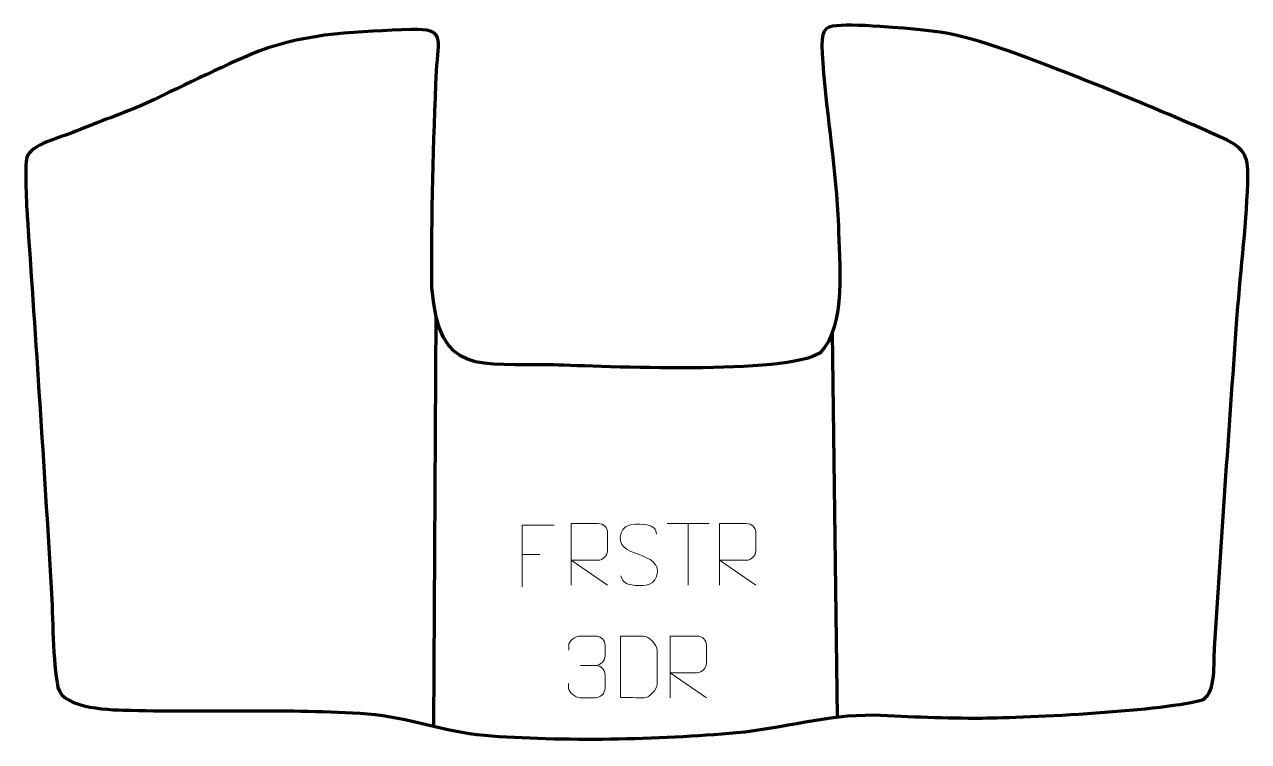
# Model space of a CAD drawing. Header units: millimetres. Extents: x -603 to -107, y 531 to 821.
import ezdxf

# ---------------------------------------------------------------- set-up
doc = ezdxf.new("R2010")
doc.units = ezdxf.units.MM
doc.header["$MEASUREMENT"] = 0
doc.layers.add('layer 1', color=7, linetype='Continuous', plot=False)
doc.layers.add('layer 2', color=7, linetype='Continuous')
doc.layers.add('layer 3', color=7, linetype='Continuous')

msp = doc.modelspace()

# ---------------------------------------------------------------- linework, layer by layer
at = {"layer": 'layer 1', "color": 250, "lineweight": 9}
for points, knots in [([(-381.3974, 594.1393), (-381.3974, 594.1393), (-381.3974, 619.0928), (-381.3974, 619.0928), (-381.3974, 619.0928), (-377.8026, 619.0928), (-374.2071, 619.0928), (-370.6119, 619.0928), (-370.6119, 619.0928), (-368.2866, 619.0551), (-366.7293, 617.5651), (-366.7334, 615.1987), (-366.7334, 615.1987), (-366.7338, 613.1632), (-366.7338, 610.1038), (-366.7334, 608.0678), (-366.7334, 608.0678), (-366.7399, 606.1923), (-368.5522, 604.2505), (-370.5617, 604.2314), (-370.5617, 604.2314), (-370.5617, 604.2314), (-381.3974, 604.2314), (-381.3974, 604.2314), (-381.3974, 604.2314), (-381.3974, 604.2314), (-366.7427, 594.1393), (-366.7427, 594.1393)], [0, 0, 0, 0, 0.125, 0.125, 0.125, 0.125, 0.25, 0.25, 0.25, 0.25, 0.375, 0.375, 0.375, 0.375, 0.5, 0.5, 0.5, 0.5, 0.625, 0.625, 0.625, 0.625, 0.75, 0.75, 0.75, 0.75, 1, 1, 1, 1]), ([(-354.0653, 606.616), (-358.3136, 608.0864), (-363.2217, 609.8822), (-361.2166, 615.4025), (-361.2166, 615.4025), (-359.7131, 619.5424), (-354.4995, 619.1539), (-350.8959, 618.5528), (-350.8959, 618.5528), (-348.0353, 618.0756), (-347.1706, 616.8624), (-346.86, 614.7783)], [0, 0, 0, 0, 0.25, 0.25, 0.25, 0.25, 0.5, 0.5, 0.5, 0.5, 1, 1, 1, 1]), ([(-321.3974, 594.1392), (-321.3974, 594.1392), (-321.3974, 619.0927), (-321.3974, 619.0927), (-321.3974, 619.0927), (-317.8026, 619.0927), (-314.2071, 619.0927), (-310.6119, 619.0927), (-310.6119, 619.0927), (-308.2866, 619.055), (-306.7293, 617.565), (-306.7334, 615.1986), (-306.7334, 615.1986), (-306.7338, 613.1631), (-306.7338, 610.1037), (-306.7334, 608.0677), (-306.7334, 608.0677), (-306.7399, 606.1922), (-308.5522, 604.2504), (-310.5617, 604.2313), (-310.5617, 604.2313), (-310.5617, 604.2313), (-321.3974, 604.2313), (-321.3974, 604.2313), (-321.3974, 604.2313), (-321.3974, 604.2313), (-306.7427, 594.1392), (-306.7427, 594.1392)], [0, 0, 0, 0, 0.125, 0.125, 0.125, 0.125, 0.25, 0.25, 0.25, 0.25, 0.375, 0.375, 0.375, 0.375, 0.5, 0.5, 0.5, 0.5, 0.625, 0.625, 0.625, 0.625, 0.75, 0.75, 0.75, 0.75, 1, 1, 1, 1]), ([(-388.3595, 618.4957), (-388.3595, 618.4957), (-401.2335, 618.4957), (-401.2335, 618.4957), (-401.2335, 618.4957), (-401.2335, 618.4957), (-401.2335, 593.5421), (-401.2335, 593.5421)], [0, 0, 0, 0, 0.33333333, 0.33333333, 0.33333333, 0.33333333, 1, 1, 1, 1]), ([(-354.0653, 606.6159), (-350.0467, 604.9692), (-345.0172, 603.0809), (-346.8512, 597.7206), (-346.8512, 597.7206), (-348.311, 593.4542), (-353.2218, 593.7109), (-356.9479, 594.2656), (-356.9479, 594.2656), (-359.6979, 594.6754), (-360.9188, 595.8889), (-361.2968, 598.0011)], [0, 0, 0, 0, 0.25, 0.25, 0.25, 0.25, 0.5, 0.5, 0.5, 0.5, 1, 1, 1, 1]), ([(-382.4341, 567.9002), (-382.4341, 567.9002), (-382.4341, 569.7574), (-382.4341, 569.7574), (-382.4341, 569.7574), (-382.4484, 571.4993), (-379.7839, 573.6174), (-377.7248, 573.5947), (-377.7248, 573.5947), (-375.6607, 573.5947), (-373.5967, 573.5947), (-371.533, 573.5947), (-371.533, 573.5947), (-369.3385, 573.6035), (-367.7402, 571.7567), (-367.6958, 569.8446), (-367.6958, 569.8446), (-367.6962, 568.4095), (-367.6962, 566.9744), (-367.6958, 565.5389), (-367.6958, 565.5389), (-367.7444, 563.8854), (-369.347, 561.6554), (-371.5453, 561.6654), (-371.5453, 561.6654), (-369.3416, 561.6542), (-367.7336, 559.851), (-367.6796, 557.7915), (-367.6796, 557.7915), (-367.68, 556.0068), (-367.68, 554.2221), (-367.6796, 552.437), (-367.6796, 552.437), (-367.6695, 550.3756), (-369.7244, 548.6125), (-371.5453, 548.6206), (-371.5453, 548.6206), (-373.6106, 548.6209), (-375.6758, 548.6209), (-377.7414, 548.6206), (-377.7414, 548.6206), (-379.91, 548.6321), (-382.441, 551.0323), (-382.4596, 552.4941), (-382.4596, 552.4941), (-382.4596, 552.4941), (-382.4596, 554.4027), (-382.4596, 554.4027)], [0, 0, 0, 0, 0.07692308, 0.07692308, 0.07692308, 0.07692308, 0.15384615, 0.15384615, 0.15384615, 0.15384615, 0.23076923, 0.23076923, 0.23076923, 0.23076923, 0.30769231, 0.30769231, 0.30769231, 0.30769231, 0.38461538, 0.38461538, 0.38461538, 0.38461538, 0.46153846, 0.46153846, 0.46153846, 0.46153846, 0.53846154, 0.53846154, 0.53846154, 0.53846154, 0.61538462, 0.61538462, 0.61538462, 0.61538462, 0.69230769, 0.69230769, 0.69230769, 0.69230769, 0.76923077, 0.76923077, 0.76923077, 0.76923077, 0.84615385, 0.84615385, 0.84615385, 0.84615385, 1, 1, 1, 1]), ([(-361.4618, 548.6591), (-359.13, 548.6595), (-354.1798, 548.6355), (-351.8483, 548.6352), (-351.8483, 548.6352), (-349.9233, 548.5298), (-346.6047, 552.0714), (-346.6159, 554.0887), (-346.6159, 554.0887), (-346.6163, 559.8588), (-346.6163, 562.0285), (-346.6159, 567.7978), (-346.6159, 567.7978), (-346.6202, 569.9359), (-349.9947, 573.596), (-352.1471, 573.5825), (-352.1471, 573.5825), (-354.4728, 573.5825), (-359.1971, 573.5825), (-361.5232, 573.5825), (-361.5232, 573.5825), (-361.5228, 567.8356), (-361.4615, 554.4064), (-361.4618, 548.6591)], [0, 0, 0, 0, 0.14285714, 0.14285714, 0.14285714, 0.14285714, 0.28571429, 0.28571429, 0.28571429, 0.28571429, 0.42857143, 0.42857143, 0.42857143, 0.42857143, 0.57142857, 0.57142857, 0.57142857, 0.57142857, 0.71428571, 0.71428571, 0.71428571, 0.71428571, 1, 1, 1, 1]), ([(-341.4016, 548.631), (-341.4016, 548.631), (-341.4016, 573.5845), (-341.4016, 573.5845), (-341.4016, 573.5845), (-337.8068, 573.5845), (-334.2113, 573.5845), (-330.6161, 573.5845), (-330.6161, 573.5845), (-328.2908, 573.5468), (-326.7335, 572.0568), (-326.7376, 569.6904), (-326.7376, 569.6904), (-326.738, 567.6549), (-326.738, 564.5955), (-326.7376, 562.5595), (-326.7376, 562.5595), (-326.7441, 560.684), (-328.5564, 558.7422), (-330.5659, 558.7231), (-330.5659, 558.7231), (-330.5659, 558.7231), (-341.4016, 558.7231), (-341.4016, 558.7231), (-341.4016, 558.7231), (-341.4016, 558.7231), (-326.7469, 548.631), (-326.7469, 548.631)], [0, 0, 0, 0, 0.125, 0.125, 0.125, 0.125, 0.25, 0.25, 0.25, 0.25, 0.375, 0.375, 0.375, 0.375, 0.5, 0.5, 0.5, 0.5, 0.625, 0.625, 0.625, 0.625, 0.75, 0.75, 0.75, 0.75, 1, 1, 1, 1])]:
    msp.add_open_spline(points, degree=3, knots=knots, dxfattribs=at)
for points in [[(-342.5589, 619.0692), (-342.5589, 619.0692), (-325.5717, 619.0692), (-325.5717, 619.0692)], [(-334.0651, 594.1392), (-334.0651, 594.1392), (-334.0651, 619.0927), (-334.0651, 619.0927)], [(-401.2335, 606.616), (-401.2335, 606.616), (-394.0654, 606.616), (-394.0654, 606.616)], [(-377.7244, 561.655), (-377.7244, 561.655), (-371.528, 561.655), (-371.528, 561.655)]]:
    msp.add_open_spline(points, degree=3, dxfattribs=at)
at = {"layer": 'layer 2', "color": 142, "lineweight": 158}
for points in [[(-436.1242, 703.1575), (-436.1242, 703.1575), (-437.082, 537.1391), (-437.082, 537.1391)], [(-275.8062, 696.3536), (-275.8062, 696.3536), (-273.8059, 540.7836), (-273.8059, 540.7836)]]:
    msp.add_open_spline(points, degree=3, dxfattribs=at)
at = {"layer": 'layer 3', "color": 242, "lineweight": 158}
msp.add_open_spline([(-555.8747, 787.9781), (-540.2919, 795.2507), (-523.5261, 803.8068), (-507.7548, 810.2301), (-507.7548, 810.2301), (-487.9525, 817.7858), (-466.9217, 818.1778), (-446.0054, 819.0317), (-446.0054, 819.0317), (-432.17, 819.3335), (-435.1878, 815.2833), (-435.8711, 802.3215), (-435.8711, 802.3215), (-437.2276, 773.3012), (-437.9644, 743.5311), (-437.7487, 714.4837), (-437.7487, 714.4837), (-434.8322, 678.1683), (-418.613, 684.1623), (-388.5831, 683.2886), (-388.5831, 683.2886), (-369.296, 682.7109), (-294.0189, 679.1766), (-280.8824, 688.111), (-280.8824, 688.111), (-269.8996, 698.8849), (-273.0369, 725.3143), (-273.3426, 739.7607), (-273.3426, 739.7607), (-274.2908, 762.2935), (-277.9843, 783.1849), (-279.6943, 805.473), (-279.6943, 805.473), (-280.5736, 816.9335), (-279.9403, 819.4804), (-275.7053, 820.3201), (-275.7053, 820.3201), (-271.9748, 821.0597), (-264.7317, 820.7778), (-256.414, 820.2254), (-256.414, 820.2254), (-228.8867, 818.4654), (-222.3235, 816.9356), (-196.1622, 807.2818), (-196.1622, 807.2818), (-169.9811, 797.3955), (-143.371, 786.5414), (-117.8193, 775.0664), (-117.8193, 775.0664), (-108.2516, 770.5186), (-107.4442, 767.5182), (-107.7258, 756.8651), (-107.7258, 756.8651), (-108.4114, 738.2317), (-110.9431, 718.8041), (-112.2673, 699.9869), (-112.2673, 699.9869), (-115.33, 656.2745), (-118.4852, 612.3346), (-121.1868, 568.6128), (-121.1868, 568.6128), (-121.5419, 562.8659), (-120.6331, 551.2584), (-125.654, 547.9583), (-125.654, 547.9583), (-140.1461, 543.3657), (-197.3589, 540.4689), (-215.1082, 540.4014), (-215.1082, 540.4014), (-230.3282, 540.3436), (-243.9483, 540.9819), (-259.0751, 541.6561), (-259.0751, 541.6561), (-277.7314, 541.8616), (-295.7472, 536.3174), (-314.5195, 534.5023), (-314.5195, 534.5023), (-346.2413, 531.6698), (-384.8509, 530.8948), (-416.5578, 533.4213), (-416.5578, 533.4213), (-432.826, 534.9117), (-446.9055, 540.7547), (-463.7547, 542.1027), (-463.7547, 542.1027), (-496.0703, 544.4134), (-527.36, 542.7195), (-559.4466, 543.5199), (-559.4466, 543.5199), (-566.8343, 543.7071), (-586.8343, 543.8181), (-589.026, 552.8175), (-589.026, 552.8175), (-591.2286, 563.3377), (-591.0232, 581.2838), (-591.7326, 593.0564), (-591.7326, 593.0564), (-594.7312, 642.8134), (-597.9639, 692.6665), (-601.4156, 742.394), (-601.4156, 742.394), (-601.7184, 746.7339), (-602.5726, 764.3775), (-601.6368, 767.3344), (-601.6368, 767.3344), (-600.0551, 772.3323), (-587.8117, 775.4762), (-583.0765, 777.3533), (-583.0765, 777.3533), (-574.0203, 780.9432), (-564.936, 784.4164), (-555.8747, 787.9781)], degree=3, knots=[0, 0, 0, 0, 0.03448276, 0.03448276, 0.03448276, 0.03448276, 0.06896552, 0.06896552, 0.06896552, 0.06896552, 0.10344828, 0.10344828, 0.10344828, 0.10344828, 0.13793103, 0.13793103, 0.13793103, 0.13793103, 0.17241379, 0.17241379, 0.17241379, 0.17241379, 0.20689655, 0.20689655, 0.20689655, 0.20689655, 0.24137931, 0.24137931, 0.24137931, 0.24137931, 0.27586207, 0.27586207, 0.27586207, 0.27586207, 0.31034483, 0.31034483, 0.31034483, 0.31034483, 0.34482759, 0.34482759, 0.34482759, 0.34482759, 0.37931034, 0.37931034, 0.37931034, 0.37931034, 0.4137931, 0.4137931, 0.4137931, 0.4137931, 0.44827586, 0.44827586, 0.44827586, 0.44827586, 0.48275862, 0.48275862, 0.48275862, 0.48275862, 0.51724138, 0.51724138, 0.51724138, 0.51724138, 0.55172414, 0.55172414, 0.55172414, 0.55172414, 0.5862069, 0.5862069, 0.5862069, 0.5862069, 0.62068966, 0.62068966, 0.62068966, 0.62068966, 0.65517241, 0.65517241, 0.65517241, 0.65517241, 0.68965517, 0.68965517, 0.68965517, 0.68965517, 0.72413793, 0.72413793, 0.72413793, 0.72413793, 0.75862069, 0.75862069, 0.75862069, 0.75862069, 0.79310345, 0.79310345, 0.79310345, 0.79310345, 0.82758621, 0.82758621, 0.82758621, 0.82758621, 0.86206897, 0.86206897, 0.86206897, 0.86206897, 0.89655172, 0.89655172, 0.89655172, 0.89655172, 0.93103448, 0.93103448, 0.93103448, 0.93103448, 1, 1, 1, 1], dxfattribs=at)

doc.saveas('drawing.dxf')
